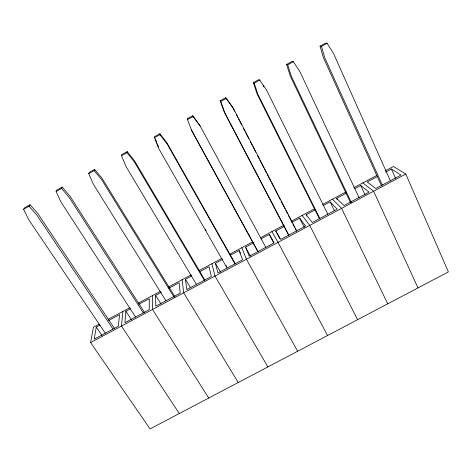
<?xml version="1.0" encoding="UTF-8"?>
<svg xmlns="http://www.w3.org/2000/svg" width="472" height="472" viewBox="0 0 472 472"><rect width="100%" height="100%" fill="white"/><g stroke="black" fill="none" stroke-linecap="round" stroke-linejoin="round"><path stroke-width="0.71" d="M130.431 308.8L125.882 311.237L124.915 322.695L149.223 309.697L149.276 298.711L138.88 304.275M122.873 311.437L121.487 326.069L179.319 413.519M100.17 325.007L96.288 327.084L94.17 339.138L118.366 326.193L119.581 314.612L108.578 320.506M204.276 280.297L134.408 162.008L127.009 152.71L127.204 151.595L121.735 154.586L121.499 155.719L126.059 166.563L196.458 284.48M385.146 170.941L393.43 166.504L405.784 174.056L448.4 271.901L150.043 428.93L90.594 342.589L93.438 327.202L99.197 324.116M165.926 300.764L93.456 184.357L88.712 173.649L94.199 170.646L94.665 169.389L102.17 178.493L175.059 296.953M88.712 173.649L89.22 172.363L94.665 169.389M135.547 317.013L61.006 202.075L56.079 191.49L61.543 188.505L62.274 187.101L69.95 196.087L144.52 312.452M56.079 191.49L56.858 190.063L62.274 187.101M105.297 333.197L28.709 219.704L23.6 209.249L29.04 206.276L30.037 204.73L37.872 213.598L114.501 328.506M23.6 209.249L24.644 207.68L30.037 204.73M235.369 263.895L167.064 143.069L159.896 133.718L154.403 136.721L154.433 137.712L158.81 148.686L227.097 268.09M200.146 126.124L193.089 116.572L187.526 119.617L187.219 118.773L192.735 115.752L199.739 125.233L265.913 247.558M288.734 235.357L224.159 111.899L220.188 100.742L225.734 97.71L233.245 108.058L296.723 230.897M319.514 218.919L257.092 93.916L253.316 82.63L258.886 79.579L259.795 80.098L266.497 89.904L327.822 214.306M350.425 202.417L290.186 75.85L286.592 64.428L292.192 61.366L293.383 61.732L299.909 71.667L359.033 197.609M381.464 185.82L323.432 57.702L320.028 46.144L325.651 43.07L327.131 43.282L333.474 53.348L390.403 180.876M121.499 155.719L127.009 152.71M154.433 137.712L159.973 134.685L159.896 133.718M220.188 100.742L220.772 101.439L226.365 98.382M253.316 82.63L254.178 83.172L259.795 80.098M286.592 64.428L287.737 64.817L293.383 61.732M320.028 46.144L321.462 46.38L327.131 43.282M108.153 319.32L129.942 307.65M138.29 303.177L160.173 291.454M168.557 286.958L191.184 274.846M198.954 270.68L222.105 258.278M229.746 254.184L252.721 241.876M260.397 237.764L284.109 225.061M291.177 221.279L314.352 208.866M322.736 204.37L346.011 191.903M353.788 187.738L376.868 175.377M168.935 288.18L179.095 282.74L180.21 293.124L155.795 306.175L155.601 295.319L161.318 292.257M200.11 271.483L209.037 266.698L211.332 276.474L186.812 289.59L185.449 279.335L191.827 275.919M230.147 255.393L239.109 250.591L242.596 259.759L217.97 272.928L215.421 263.282L222.465 259.512M260.951 238.897L269.311 234.419L273.996 242.962L249.263 256.19L245.523 247.163L253.877 242.685M279.861 238.732L275.748 230.973L284.144 226.477M291.891 222.324L299.643 218.176L305.537 226.094L280.692 239.381L275.748 230.973M306.771 216.023L306.104 214.713L315.184 209.851M322.966 205.68L330.099 201.863L337.22 209.155L312.263 222.501L306.104 214.713M337.232 199.709L336.595 198.382L346.106 193.29M354.985 188.535L360.691 185.478L369.039 192.133L343.97 205.544L336.595 198.382M377.399 176.528L367.21 181.985L375.824 188.505L401.005 175.041L391.412 169.023L385.677 172.097M90.594 342.589L405.784 174.056M362.856 182.882L373.629 191.248L417.997 287.902M332.412 199.19L341.616 208.364L387.724 303.838M29.04 206.276L36.946 215.208L113.009 329.067M61.543 188.505L69.284 197.556L143.293 312.871M94.199 170.646L101.769 179.82L174.097 297.23M127.204 151.595L134.544 160.822L204.948 280.132M302.092 215.427L309.75 225.404L357.575 319.703M159.973 134.685L167.2 144.107L234.95 263.889M225.734 97.71L232.56 107.309L234.584 111.221M263.04 85.662L263.872 86.877M96.288 327.084L102.046 335.58M125.882 311.237L131.487 319.833M208.718 398.049L152.515 309.479L152.427 295.602M155.601 295.319L161.058 304.021M238.242 382.509L183.685 292.811L182.109 279.701M185.449 279.335L190.369 287.513M267.889 366.909L214.99 276.073L211.916 263.736M215.421 263.282L220.566 272.197M205.367 229.18L206.099 230.454M226.135 265.506L226.861 266.78M271.907 231.599L278.026 242.372L327.556 335.503M239.109 250.591L240.549 253.163M297.661 351.239L246.437 259.258L241.847 247.7M245.523 247.163L250.514 256.178M191.372 129.794L258.095 251.741M257.877 251.629L191.715 130.726L187.219 118.773M269.311 234.419L273.831 242.873M288.805 235.133L224.772 112.684L220.772 101.439M236.265 114.484L237.953 117.74M238.625 119.044L241.658 124.915M243.345 128.172L245.027 131.434M245.705 132.738L248.738 138.603M250.42 141.865L252.107 145.122M252.78 146.426L255.812 152.297M257.5 155.553L259.187 158.816M259.86 160.12L263.901 167.943M264.574 169.247L266.261 172.504M266.934 173.808L270.981 181.632M271.654 182.935L273.341 186.198M274.014 187.502L278.055 195.325M278.734 196.629L280.415 199.886M281.088 201.19L285.135 209.013M285.808 210.317L287.495 213.58M288.168 214.884L292.209 222.707M292.888 224.011L294.569 227.268M295.248 228.572L296.593 231.18M299.643 218.176L304.31 227.315M319.851 218.524L257.983 94.553L254.178 83.172M330.099 201.863L334.288 210.447M351.363 202.547L291.354 76.34L287.737 64.817M360.691 185.478L365.045 194.836M382.379 185.166L324.883 58.038L321.462 46.38M391.412 169.023L395.565 178.416M192.735 115.752L193.089 116.572M155.217 138.762L156.574 142.166M157.117 143.529L158.468 146.928"/></g></svg>
